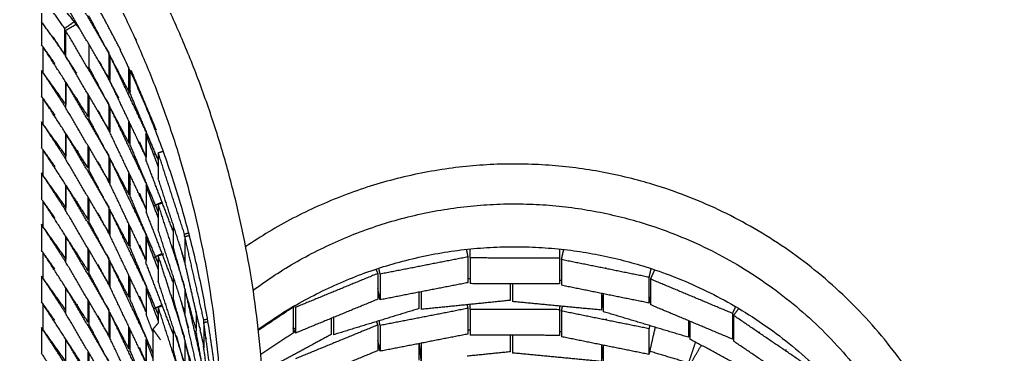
# Model space of a CAD drawing. Header units: centimetres. Extents: x 0 to 19.8, y 0 to 41.5.
# Drawn here: x 16.671 to 18.941, y 15.84 to 16.622 of the extents above; entities that cross this region are included whole.
import ezdxf

# ---------------------------------------------------------------- set-up
doc = ezdxf.new("R2010")
doc.units = ezdxf.units.CM
doc.layers.add('Make2D$Visible$Curves', color=7, linetype='Continuous', true_color=0x000000)

msp = doc.modelspace()

# ---------------------------------------------------------------- linework, layer by layer
at = {"layer": 'Make2D$Visible$Curves', "color": 18, "lineweight": -3, "true_color": 0x000000}
for points, weights in [([(17.243, 15.6341), (17.243, 16.5745), (16.6041, 17.2645)], [0.853867800566, 0.860338983745, 1]), ([(16.5307, 17.1966), (17.143, 16.5353), (17.143, 15.6341)], [1, 0.860338983745, 0.853867800566]), ([(17.1425, 15.5841), (17.1314, 16.0925), (16.9071, 16.5488)], [0.854325259048, 0.860044404178, 0.908139450039]), ([(17.0346, 15.955), (17.0338, 15.9542), (17.033, 15.9534)], [0.980202408036, 0.980477488782, 0.980753687383]), ([(16.9951, 15.9132), (16.9888, 15.9061), (16.9825, 15.8988)], [0.994793189885, 0.997356662966, 1])]:
    msp.add_rational_spline(points, weights, degree=2, dxfattribs=at)
for points in [[(16.8117, 16.6003), (16.6445, 16.8119), (16.4773, 17.0235)], [(16.8803, 16.5434), (16.8297, 16.6297), (16.779, 16.7159)], [(16.9078, 16.5492), (16.8706, 16.6196), (16.8335, 16.69)], [(16.7771, 16.6005), (16.75, 16.6384), (16.723, 16.6762)], [(16.723, 16.6762), (16.723, 16.6462), (16.723, 16.6162)], [(16.8803, 16.4834), (16.8297, 16.5697), (16.779, 16.6559)], [(16.7771, 16.5405), (16.75, 16.5784), (16.723, 16.6162)], [(16.723, 16.6161), (16.723, 16.5893), (16.723, 16.5626)], [(16.7993, 16.6164), (16.7882, 16.6084), (16.7771, 16.6005)], [(16.779, 16.5959), (16.7922, 16.6036), (16.8054, 16.6114)], [(16.8018, 16.6136), (16.8027, 16.6142), (16.8036, 16.6148)], [(16.9268, 16.4531), (16.8801, 16.5416), (16.8335, 16.63)], [(16.7771, 16.5405), (16.7771, 16.5705), (16.7771, 16.6005)], [(16.8803, 16.4234), (16.8297, 16.5097), (16.779, 16.5959)], [(16.779, 16.5959), (16.779, 16.5659), (16.779, 16.5359)], [(16.8049, 16.496), (16.7777, 16.5382), (16.7504, 16.5803)], [(16.9393, 16.5805), (16.9414, 16.577), (16.9434, 16.5734)], [(16.8317, 16.3947), (16.7774, 16.4786), (16.723, 16.5626)], [(16.726, 16.5582), (16.726, 16.5282), (16.726, 16.4982)], [(16.7543, 16.5184), (16.7402, 16.5383), (16.726, 16.5582)], [(16.8335, 16.5633), (16.8335, 16.5367), (16.8335, 16.51)], [(16.8803, 16.4834), (16.8803, 16.5134), (16.8803, 16.5434)], [(16.7792, 16.542), (16.7781, 16.5413), (16.7771, 16.5405)], [(16.8803, 16.3634), (16.8297, 16.4497), (16.779, 16.5359)], [(16.9034, 16.4375), (16.8808, 16.4804), (16.8581, 16.5233)], [(16.8821, 16.5249), (16.8812, 16.5242), (16.8804, 16.5236)], [(16.8805, 16.5348), (16.8818, 16.5355), (16.8831, 16.5362)], [(16.8819, 16.5387), (16.8819, 16.5087), (16.8819, 16.4787)], [(16.9674, 16.3579), (16.9247, 16.4483), (16.8819, 16.5387)], [(16.723, 16.5026), (16.723, 16.4726), (16.723, 16.4426)], [(16.7793, 16.4156), (16.7512, 16.4591), (16.723, 16.5026)], [(16.7801, 16.4224), (16.753, 16.4603), (16.726, 16.4982)], [(16.9268, 16.3331), (16.8801, 16.4216), (16.8335, 16.51)], [(16.9268, 16.4531), (16.9268, 16.4819), (16.9268, 16.5107)], [(16.9271, 16.5001), (16.9293, 16.5011), (16.9315, 16.5021)], [(16.9298, 16.4469), (16.9298, 16.4742), (16.9298, 16.5015)], [(16.9317, 16.5022), (16.9608, 16.433), (16.99, 16.3638)], [(16.779, 16.4759), (16.779, 16.4459), (16.779, 16.4159)], [(16.8803, 16.3034), (16.8297, 16.3897), (16.779, 16.4759)], [(16.8822, 16.4845), (16.8813, 16.484), (16.8803, 16.4834)], [(16.9658, 16.3013), (16.9238, 16.39), (16.8819, 16.4787)], [(16.9039, 16.4973), (16.903, 16.4968), (16.9022, 16.4963)], [(16.9055, 16.4898), (16.9064, 16.4903), (16.9073, 16.4907)], [(16.7508, 16.4605), (16.7516, 16.4611), (16.7525, 16.4617)], [(16.7801, 16.4237), (16.7801, 16.449), (16.7801, 16.4743)], [(16.8527, 16.4743), (16.852, 16.4738), (16.8512, 16.4733)], [(16.93, 16.4526), (16.9271, 16.4509), (16.9242, 16.4492)], [(16.93, 16.4548), (16.9284, 16.454), (16.9268, 16.4531)], [(16.8317, 16.2747), (16.7774, 16.3586), (16.723, 16.4426)], [(16.726, 16.4382), (16.726, 16.4082), (16.726, 16.3782)], [(16.7543, 16.3984), (16.7402, 16.4183), (16.726, 16.4382)], [(16.8034, 16.4391), (16.8024, 16.4384), (16.8015, 16.4377)], [(16.8039, 16.4339), (16.8056, 16.4351), (16.8074, 16.4363)], [(16.8057, 16.4315), (16.8066, 16.4321), (16.8075, 16.4326)], [(16.8317, 16.3947), (16.8317, 16.4205), (16.8317, 16.4462)], [(16.8335, 16.4432), (16.8335, 16.4166), (16.8335, 16.39)], [(16.9298, 16.4469), (16.9624, 16.3694), (16.995, 16.2919)], [(16.8803, 16.2434), (16.8297, 16.3297), (16.779, 16.4159)], [(16.8839, 16.3545), (16.8694, 16.3819), (16.855, 16.4093)], [(16.8803, 16.3634), (16.8803, 16.3934), (16.8803, 16.4234)], [(16.8806, 16.4149), (16.8818, 16.4155), (16.8831, 16.4162)], [(16.9674, 16.2379), (16.9247, 16.3283), (16.8819, 16.4187)], [(16.8819, 16.4187), (16.8819, 16.3887), (16.8819, 16.3587)], [(16.8317, 16.4022), (16.8326, 16.4009), (16.8335, 16.3997)], [(16.8339, 16.3961), (16.8328, 16.3954), (16.8317, 16.3947)], [(16.9268, 16.2131), (16.8801, 16.3016), (16.8335, 16.39)], [(16.723, 16.3826), (16.723, 16.3526), (16.723, 16.3226)], [(16.779, 16.2961), (16.751, 16.3393), (16.723, 16.3826)], [(16.779, 16.3038), (16.7525, 16.341), (16.726, 16.3782)], [(16.8819, 16.3644), (16.8811, 16.3639), (16.8803, 16.3634)], [(16.9039, 16.3773), (16.9031, 16.3768), (16.9024, 16.3764)], [(16.9268, 16.3331), (16.9268, 16.3584), (16.9268, 16.3837)], [(16.9298, 16.3269), (16.9298, 16.352), (16.9298, 16.3772)], [(16.7508, 16.3405), (16.7516, 16.3411), (16.7524, 16.3416)], [(16.8803, 16.1834), (16.8297, 16.2697), (16.779, 16.3559)], [(16.779, 16.3559), (16.779, 16.3259), (16.779, 16.2959)], [(16.7801, 16.3024), (16.7801, 16.3283), (16.7801, 16.3542)], [(16.8525, 16.3542), (16.852, 16.3538), (16.8514, 16.3534)], [(16.8576, 16.342), (16.8583, 16.3424), (16.8589, 16.3428)], [(16.9674, 16.1779), (16.9255, 16.2664), (16.8836, 16.355)], [(16.9662, 16.3542), (16.9673, 16.3546), (16.9685, 16.355)], [(16.995, 16.2787), (16.9806, 16.3164), (16.9662, 16.3542)], [(16.9662, 16.3542), (16.9662, 16.3242), (16.9662, 16.2942)], [(16.9674, 16.3), (16.9674, 16.3287), (16.9674, 16.3574)], [(16.9731, 16.3451), (16.9718, 16.3445), (16.9704, 16.344)], [(16.8317, 16.1547), (16.7774, 16.2386), (16.723, 16.3226)], [(16.7543, 16.2784), (16.7402, 16.2983), (16.726, 16.3182)], [(16.726, 16.3182), (16.726, 16.2882), (16.726, 16.2582)], [(16.8031, 16.3189), (16.8024, 16.3184), (16.8017, 16.3179)], [(16.8039, 16.3138), (16.8056, 16.315), (16.8074, 16.3163)], [(16.8317, 16.2747), (16.8317, 16.3002), (16.8317, 16.3258)], [(16.8335, 16.3232), (16.8335, 16.2966), (16.8335, 16.27)], [(16.9298, 16.3347), (16.9283, 16.3339), (16.9268, 16.3331)], [(16.9298, 16.3269), (16.9624, 16.2494), (16.995, 16.1719)], [(16.9512, 16.3359), (16.9585, 16.3186), (16.9658, 16.3013)], [(16.7781, 16.2982), (16.7786, 16.2986), (16.7792, 16.2989)], [(16.8803, 16.1234), (16.8297, 16.2097), (16.779, 16.2959)], [(16.8057, 16.3115), (16.8072, 16.3125), (16.8088, 16.3134)], [(16.8786, 16.305), (16.8784, 16.3049), (16.8781, 16.3048)], [(16.8803, 16.2434), (16.8803, 16.2734), (16.8803, 16.3034)], [(16.8804, 16.2947), (16.8818, 16.2955), (16.8831, 16.2962)], [(16.8819, 16.2987), (16.8819, 16.2687), (16.8819, 16.2387)], [(16.9674, 16.1179), (16.9247, 16.2083), (16.8819, 16.2987)], [(17.0297, 16.1278), (16.9979, 16.211), (16.9662, 16.2942)], [(16.9887, 16.3079), (16.9866, 16.307), (16.9846, 16.306)], [(16.995, 16.3104), (17.001, 16.3123), (17.0071, 16.3143)], [(17.0565, 16.12), (17.0257, 16.2152), (16.995, 16.3104)], [(16.995, 16.3104), (16.995, 16.2804), (16.995, 16.2504)], [(16.8336, 16.2759), (16.8326, 16.2753), (16.8317, 16.2747)], [(16.8839, 16.2345), (16.8693, 16.2621), (16.8548, 16.2896)], [(16.723, 16.2626), (16.7247, 16.2637), (16.7264, 16.2647)], [(16.723, 16.2626), (16.723, 16.2326), (16.723, 16.2026)], [(16.779, 16.1761), (16.751, 16.2193), (16.723, 16.2626)], [(16.779, 16.1838), (16.7525, 16.221), (16.726, 16.2582)], [(16.9268, 16.0931), (16.8801, 16.1816), (16.8335, 16.27)], [(16.9038, 16.2572), (16.9031, 16.2568), (16.9024, 16.2564)], [(16.9055, 16.2498), (16.9063, 16.2502), (16.9072, 16.2506)], [(16.9268, 16.2131), (16.9268, 16.2384), (16.9268, 16.2637)], [(16.927, 16.26), (16.9278, 16.2604), (16.9287, 16.2608)], [(16.9298, 16.2069), (16.9298, 16.2323), (16.9298, 16.2576)], [(17.0562, 16.0607), (17.0256, 16.1555), (16.995, 16.2504)], [(16.8803, 16.0634), (16.8297, 16.1497), (16.779, 16.2359)], [(16.779, 16.2359), (16.779, 16.2059), (16.779, 16.1759)], [(16.7801, 16.1824), (16.7801, 16.2083), (16.7801, 16.2342)], [(16.882, 16.2444), (16.8812, 16.2439), (16.8803, 16.2434)], [(16.9654, 16.0621), (16.9237, 16.1504), (16.8819, 16.2387)], [(16.9268, 16.2418), (16.9283, 16.2392), (16.9298, 16.2367)], [(16.9657, 16.2336), (16.9662, 16.2327), (16.9667, 16.2318)], [(16.9678, 16.2347), (16.967, 16.2343), (16.9662, 16.2339)], [(16.9672, 16.2319), (16.9685, 16.2324), (16.9697, 16.2329)], [(16.9672, 16.2319), (16.9672, 16.2019), (16.9672, 16.1719)], [(16.9672, 16.2309), (16.9673, 16.2307), (16.9674, 16.2305)], [(16.9674, 16.2319), (16.9674, 16.2349), (16.9674, 16.2379)], [(16.995, 16.1592), (16.9813, 16.1952), (16.9675, 16.2311)], [(16.8317, 16.0347), (16.7774, 16.1186), (16.723, 16.2026)], [(16.8317, 16.1547), (16.8317, 16.1805), (16.8317, 16.2062)], [(16.8335, 16.2032), (16.8335, 16.1766), (16.8335, 16.15)], [(16.93, 16.2148), (16.9284, 16.214), (16.9268, 16.2131)], [(16.9298, 16.2069), (16.9624, 16.1294), (16.995, 16.0519)], [(16.9512, 16.2159), (16.9583, 16.199), (16.9654, 16.1821)], [(16.9728, 16.225), (16.9716, 16.2245), (16.9703, 16.2239)], [(16.7543, 16.1584), (16.7402, 16.1783), (16.726, 16.1982)], [(16.726, 16.1982), (16.726, 16.1682), (16.726, 16.1382)], [(16.8035, 16.1992), (16.8027, 16.1986), (16.8019, 16.198)], [(16.8037, 16.1948), (16.8053, 16.1959), (16.8069, 16.1969)], [(16.8041, 16.1939), (16.8055, 16.195), (16.8069, 16.196)], [(16.8057, 16.1915), (16.8065, 16.192), (16.8074, 16.1925)], [(16.8803, 16.1234), (16.8803, 16.1534), (16.8803, 16.1834)], [(17.0041, 16.1952), (16.9945, 16.1907), (16.985, 16.1862)], [(16.995, 16.1904), (17, 16.192), (17.005, 16.1936)], [(17.0565, 16), (17.0257, 16.0952), (16.995, 16.1904)], [(16.995, 16.1904), (16.995, 16.1604), (16.995, 16.1304)], [(17.0118, 16.1989), (17.0114, 16.1987), (17.011, 16.1985)], [(16.7779, 16.1781), (16.7783, 16.1784), (16.7787, 16.1787)], [(16.8803, 16.0034), (16.8297, 16.0897), (16.779, 16.1759)], [(16.8317, 16.1587), (16.8326, 16.1572), (16.8336, 16.1558)], [(16.832, 16.1618), (16.8327, 16.1608), (16.8335, 16.1597)], [(16.8839, 16.1145), (16.8693, 16.1421), (16.8548, 16.1696)], [(16.9674, 15.9979), (16.9247, 16.0883), (16.8819, 16.1787)], [(16.8819, 16.1787), (16.8819, 16.1487), (16.8819, 16.1187)], [(16.9484, 16.1634), (16.9475, 16.1629), (16.9466, 16.1624)], [(17.0297, 16.0083), (16.9984, 16.0901), (16.9672, 16.1719)], [(16.723, 16.1426), (16.7246, 16.1436), (16.7261, 16.1446)], [(16.723, 16.1426), (16.723, 16.1126), (16.723, 16.0826)], [(16.7788, 16.0563), (16.7509, 16.0995), (16.723, 16.1426)], [(16.779, 16.0638), (16.7525, 16.101), (16.726, 16.1382)], [(16.8337, 16.156), (16.8327, 16.1553), (16.8317, 16.1547)], [(16.9268, 15.9731), (16.8801, 16.0616), (16.8335, 16.15)], [(16.9036, 16.1371), (16.9029, 16.1367), (16.9022, 16.1363)], [(16.9268, 16.0931), (16.9268, 16.1186), (16.9268, 16.144)], [(16.9269, 16.1399), (16.9277, 16.1403), (16.9285, 16.1407)], [(16.9298, 16.0869), (16.9298, 16.1122), (16.9298, 16.1375)], [(16.9519, 16.1518), (16.9524, 16.152), (16.953, 16.1523)], [(17.0297, 16.143), (17.0297, 16.1179), (17.0297, 16.0928)], [(16.779, 16.1159), (16.779, 16.0859), (16.779, 16.0559)], [(16.8803, 15.9434), (16.8297, 16.0297), (16.779, 16.1159)], [(16.7801, 16.0624), (16.7801, 16.0883), (16.7801, 16.1142)], [(16.8526, 16.1143), (16.8519, 16.1137), (16.8511, 16.1132)], [(16.8821, 16.1274), (16.8804, 16.1262), (16.8787, 16.1251)], [(16.8822, 16.1246), (16.8813, 16.124), (16.8803, 16.1234)], [(16.9674, 15.9379), (16.9254, 16.0267), (16.8834, 16.1155)], [(16.9055, 16.1298), (16.9065, 16.1303), (16.9075, 16.1308)], [(16.9662, 16.1142), (16.9673, 16.1146), (16.9685, 16.115)], [(16.995, 16.0387), (16.9806, 16.0764), (16.9662, 16.1142)], [(16.9662, 16.1142), (16.9662, 16.0842), (16.9662, 16.0542)], [(16.9674, 16.0579), (16.9674, 16.0879), (16.9674, 16.1179)], [(17.0565, 15.94), (17.0257, 16.0352), (16.995, 16.1304)], [(17.0665, 16.1233), (17.0615, 16.1217), (17.0565, 16.12)], [(17.0565, 16.1151), (17.0565, 16.1175), (17.0565, 16.12)], [(17.057, 16.1151), (17.0626, 16.1163), (17.0682, 16.1176)], [(17.1013, 15.92), (17.0791, 16.0175), (17.057, 16.1151)], [(17.057, 16.1151), (17.057, 16.0851), (17.057, 16.0551)], [(16.8551, 16.1098), (16.8544, 16.1094), (16.8537, 16.1089)], [(16.9298, 16.0947), (16.9283, 16.0939), (16.9268, 16.0931)], [(16.9512, 16.0959), (16.9586, 16.0784), (16.9659, 16.0608)], [(16.9729, 16.105), (16.9716, 16.1045), (16.9704, 16.104)], [(17.0825, 15.9009), (17.0561, 15.9969), (17.0297, 16.0928)], [(17.0566, 16.055), (17.0508, 16.076), (17.045, 16.097)], [(16.8317, 15.9147), (16.7774, 15.9986), (16.723, 16.0826)], [(16.7256, 16.0788), (16.7256, 16.0488), (16.7256, 16.0188)], [(16.7539, 16.0391), (16.7397, 16.0589), (16.7256, 16.0788)], [(16.8033, 16.079), (16.8025, 16.0784), (16.8016, 16.0779)], [(16.8038, 16.0746), (16.8053, 16.0758), (16.8069, 16.0769)], [(16.8057, 16.0715), (16.8065, 16.072), (16.8073, 16.0725)], [(16.8317, 16.0347), (16.8317, 16.0605), (16.8317, 16.0862)], [(16.8335, 16.0832), (16.8335, 16.0566), (16.8335, 16.03)], [(16.9298, 16.0869), (16.9624, 16.0094), (16.995, 15.9319)], [(17.0041, 16.0752), (16.9944, 16.0706), (16.9847, 16.066)], [(16.995, 16.0704), (17.0013, 16.0724), (17.0077, 16.0745)], [(17.048, 15.9062), (17.0215, 15.9883), (16.995, 16.0704)], [(16.995, 16.0704), (16.995, 16.0404), (16.995, 16.0104)], [(17.0314, 16.0881), (17.0301, 16.0875), (17.0288, 16.0869)], [(17.0305, 16.0818), (17.0317, 16.0822), (17.033, 16.0826)], [(17.7171, 16.0673), (17.6148, 16.0473), (17.5124, 16.0273)], [(17.7134, 16.0851), (17.7153, 16.0762), (17.7171, 16.0673)], [(17.7171, 16.0673), (17.7171, 16.0373), (17.7171, 16.0073)], [(17.7222, 16.065), (17.7223, 16.0755), (17.7224, 16.086)], [(17.9311, 16.0858), (17.931, 16.0751), (17.9309, 16.0643)], [(17.9354, 16.0611), (17.938, 16.0729), (17.9407, 16.0847)], [(16.8803, 15.8834), (16.8297, 15.9697), (16.779, 16.0559)], [(16.8839, 15.9945), (16.8692, 16.0223), (16.8546, 16.05)], [(16.8803, 16.0034), (16.8803, 16.0334), (16.8803, 16.0634)], [(16.8807, 16.0549), (16.8819, 16.0556), (16.8831, 16.0562)], [(16.8819, 16.0587), (16.8819, 16.0287), (16.8819, 15.9987)], [(16.9674, 15.8779), (16.9247, 15.9683), (16.8819, 16.0587)], [(17.0297, 15.8878), (16.9979, 15.971), (16.9662, 16.0542)], [(17.0425, 16.0466), (17.0421, 16.0464), (17.0416, 16.0462)], [(17.0573, 16.0603), (17.0569, 16.0602), (17.0565, 16.06)], [(17.0917, 15.9022), (17.0743, 15.9786), (17.057, 16.0551)], [(17.9309, 16.0643), (17.8266, 16.0647), (17.7222, 16.065)], [(17.7222, 16.065), (17.7222, 16.035), (17.7222, 16.005)], [(17.9309, 16.0643), (17.9309, 16.0343), (17.9309, 16.0043)], [(18.1394, 16.0198), (18.0374, 16.0404), (17.9354, 16.0611)], [(17.9354, 16.0611), (17.9354, 16.0311), (17.9354, 16.0011)], [(16.723, 16.0226), (16.723, 15.9926), (16.723, 15.9626)], [(16.7791, 15.936), (16.751, 15.9793), (16.723, 16.0226)], [(16.8317, 16.0423), (16.8326, 16.041), (16.8335, 16.0398)], [(16.8339, 16.0361), (16.8328, 16.0354), (16.8317, 16.0347)], [(16.9268, 15.8531), (16.8801, 15.9416), (16.8335, 16.03)], [(16.9268, 15.9731), (16.9268, 15.9984), (16.9268, 16.0237)], [(17.0297, 16.023), (17.0297, 15.9979), (17.0297, 15.9728)], [(17.507, 16.0286), (17.4109, 15.9891), (17.3149, 15.9496)], [(17.5024, 16.0388), (17.5047, 16.0337), (17.507, 16.0286)], [(17.507, 16.0286), (17.507, 15.9986), (17.507, 15.9686)], [(17.5124, 16.0273), (17.511, 16.0342), (17.5095, 16.0411)], [(17.5124, 16.0273), (17.5124, 15.9973), (17.5124, 15.9673)], [(18.0393, 16.0429), (18.0391, 16.0416), (18.039, 16.0403)], [(18.144, 16.0403), (18.1417, 16.0301), (18.1394, 16.0198)], [(18.1431, 16.0157), (18.1481, 16.0266), (18.1531, 16.0374)], [(16.779, 15.9439), (16.7523, 15.9814), (16.7256, 16.0188)], [(16.879, 16.0053), (16.8787, 16.0051), (16.8785, 16.005)], [(16.8823, 16.0046), (16.8813, 16.004), (16.8803, 16.0034)], [(16.902, 16.0202), (16.9015, 16.0199), (16.9009, 16.0195)], [(16.9036, 16.0171), (16.903, 16.0167), (16.9023, 16.0163)], [(16.9055, 16.0098), (16.9063, 16.0102), (16.907, 16.0106)], [(16.9269, 16.02), (16.9276, 16.0203), (16.9283, 16.0206)], [(16.9298, 15.9669), (16.9298, 15.9922), (16.9298, 16.0176)], [(17.0565, 15.82), (17.0257, 15.9152), (16.995, 16.0104)], [(17.0565, 15.9951), (17.0565, 15.9975), (17.0565, 16)], [(17.7171, 16.0073), (17.6148, 15.9873), (17.5124, 15.9673)], [(17.7223, 16.0165), (17.7197, 16.0162), (17.7171, 16.0159)], [(17.9309, 16.0043), (17.8266, 16.0047), (17.7222, 16.005)], [(17.8055, 16.0054), (17.8056, 16.0051), (17.8056, 16.0048)], [(17.8161, 16.0049), (17.8161, 15.9854), (17.8161, 15.966)], [(17.8209, 16.0047), (17.8209, 15.9839), (17.8209, 15.9632)], [(17.9355, 16.0123), (17.9332, 16.0125), (17.9309, 16.0127)], [(18.1394, 15.9598), (18.0374, 15.9804), (17.9354, 16.0011)], [(18.1394, 16.0198), (18.1394, 15.9898), (18.1394, 15.9598)], [(18.334, 15.9356), (18.2385, 15.9757), (18.1431, 16.0157)], [(18.1431, 16.0157), (18.1431, 15.9857), (18.1431, 15.9557)], [(16.7508, 15.9805), (16.7516, 15.9811), (16.7525, 15.9817)], [(16.8803, 15.8234), (16.8297, 15.9097), (16.779, 15.9959)], [(16.779, 15.9959), (16.779, 15.9659), (16.779, 15.9359)], [(16.7796, 15.9442), (16.7796, 15.9696), (16.7796, 15.995)], [(16.8523, 15.995), (16.8516, 15.9944), (16.8508, 15.9939)], [(16.8549, 15.9897), (16.8544, 15.9894), (16.8539, 15.989)], [(16.8579, 15.9822), (16.8583, 15.9824), (16.8587, 15.9827)], [(16.9661, 15.8207), (16.9245, 15.9086), (16.8829, 15.9966)], [(16.9463, 15.9834), (16.9462, 15.9833), (16.9461, 15.9833)], [(16.9512, 15.9759), (16.9583, 15.959), (16.9654, 15.9421)], [(16.9672, 15.9919), (16.9685, 15.9924), (16.9697, 15.9929)], [(16.995, 15.9192), (16.9811, 15.9556), (16.9672, 15.9919)], [(16.9672, 15.9919), (16.9672, 15.9619), (16.9672, 15.9319)], [(16.9674, 15.9919), (16.9674, 15.9949), (16.9674, 15.9979)], [(16.9728, 15.985), (16.9718, 15.9845), (16.9707, 15.9841)], [(17.057, 15.9923), (17.057, 15.9637), (17.057, 15.9351)], [(17.0966, 15.8207), (17.0771, 15.9065), (17.0576, 15.9923)], [(17.5124, 15.9673), (17.5097, 15.9804), (17.507, 15.9935)], [(17.5104, 15.9783), (17.5087, 15.9778), (17.507, 15.9772)], [(17.6031, 15.985), (17.6031, 15.9659), (17.6031, 15.9467)], [(17.6084, 15.9861), (17.6084, 15.9655), (17.6084, 15.9449)], [(18.0285, 15.9822), (18.0285, 15.9628), (18.0285, 15.9434)], [(18.0327, 15.9819), (18.0306, 15.9627), (18.0285, 15.9434)], [(18.0326, 15.9814), (18.0326, 15.9606), (18.0326, 15.9397)], [(18.1431, 15.9762), (18.1413, 15.968), (18.1394, 15.9598)], [(16.8317, 15.7947), (16.7774, 15.8786), (16.723, 15.9626)], [(16.7256, 15.9588), (16.7256, 15.9288), (16.7256, 15.8988)], [(16.7539, 15.9191), (16.7397, 15.9389), (16.7256, 15.9588)], [(16.8029, 15.9597), (16.8021, 15.9591), (16.8013, 15.9585)], [(16.8035, 15.9545), (16.8052, 15.9557), (16.8069, 15.9569)], [(16.8316, 15.9668), (16.8317, 15.9668), (16.8318, 15.9669)], [(16.8317, 15.9147), (16.8317, 15.9409), (16.8317, 15.9671)], [(16.8335, 15.9632), (16.8335, 15.9366), (16.8335, 15.91)], [(16.93, 15.9748), (16.9284, 15.974), (16.9268, 15.9731)], [(16.9298, 15.9669), (16.9561, 15.9042), (16.9825, 15.8415)], [(17.0041, 15.9552), (16.9945, 15.9507), (16.985, 15.9462)], [(16.995, 15.9504), (16.9998, 15.9519), (17.0046, 15.9535)], [(17.0115, 15.9587), (17.0112, 15.9586), (17.011, 15.9585)], [(17.0114, 15.9587), (17.0118, 15.9579), (17.0121, 15.9572)], [(17.0312, 15.968), (17.0298, 15.9674), (17.0285, 15.9668)], [(17.0824, 15.7815), (17.056, 15.8771), (17.0297, 15.9728)], [(17.066, 15.9009), (17.057, 15.9335), (17.048, 15.9661)], [(17.3149, 15.9496), (17.314, 15.9515), (17.3131, 15.9535)], [(17.507, 15.9686), (17.4109, 15.9291), (17.3149, 15.8896)], [(17.8161, 15.966), (17.7122, 15.9555), (17.6084, 15.9449)], [(17.7154, 15.9558), (17.7162, 15.9515), (17.7171, 15.9473)], [(17.7222, 15.945), (17.7222, 15.9507), (17.7223, 15.9565)], [(18.0285, 15.9434), (17.9247, 15.9533), (17.8209, 15.9632)], [(18.1431, 15.9665), (18.1413, 15.967), (18.1395, 15.9676)], [(18.334, 15.8756), (18.2385, 15.9157), (18.1431, 15.9557)], [(16.7786, 15.9367), (16.779, 15.937), (16.7794, 15.9373)], [(16.8803, 15.7634), (16.8297, 15.8497), (16.779, 15.9359)], [(16.8057, 15.9515), (16.8065, 15.952), (16.8074, 15.9526)], [(16.8803, 15.8834), (16.8803, 15.9134), (16.8803, 15.9434)], [(16.8805, 15.9348), (16.8818, 15.9355), (16.8832, 15.9362)], [(16.8819, 15.9387), (16.8819, 15.9087), (16.8819, 15.8787)], [(16.9674, 15.7579), (16.9248, 15.8479), (16.8822, 15.938)], [(16.9825, 15.8919), (16.9749, 15.9119), (16.9672, 15.9319)], [(17.0565, 15.76), (17.0257, 15.8552), (16.995, 15.9504)], [(16.995, 15.9504), (16.995, 15.9317), (16.995, 15.913)], [(17.1013, 15.74), (17.0791, 15.8375), (17.057, 15.9351)], [(17.0719, 15.9297), (17.0732, 15.9302), (17.0745, 15.9308)], [(17.0831, 15.9401), (17.0831, 15.9175), (17.0831, 15.895)], [(17.0835, 15.9346), (17.084, 15.9348), (17.0846, 15.935)], [(17.3093, 15.9498), (17.2692, 15.923), (17.2291, 15.8962)], [(17.3085, 15.9508), (17.3089, 15.9503), (17.3093, 15.9498)], [(17.3093, 15.9498), (17.3093, 15.9198), (17.3093, 15.8898)], [(17.3149, 15.9496), (17.3149, 15.9196), (17.3149, 15.8896)], [(17.6031, 15.9467), (17.5036, 15.9162), (17.4041, 15.8857)], [(17.7171, 15.9473), (17.6148, 15.9273), (17.5124, 15.9073)], [(17.7171, 15.9473), (17.7171, 15.9173), (17.7171, 15.8873)], [(17.9309, 15.9443), (17.8266, 15.9447), (17.7222, 15.945)], [(17.7222, 15.945), (17.7222, 15.915), (17.7222, 15.885)], [(17.931, 15.9521), (17.9309, 15.9482), (17.9309, 15.9443)], [(17.9309, 15.9443), (17.9309, 15.9143), (17.9309, 15.8843)], [(17.9354, 15.9411), (17.9366, 15.9467), (17.9379, 15.9523)], [(18.1394, 15.8998), (18.0374, 15.9204), (17.9354, 15.9411)], [(17.9354, 15.9411), (17.9354, 15.9111), (17.9354, 15.8811)], [(18.2315, 15.8799), (18.1321, 15.9098), (18.0326, 15.9397)], [(18.3414, 15.9517), (18.3377, 15.9436), (18.334, 15.9356)], [(18.334, 15.9356), (18.334, 15.9056), (18.334, 15.8756)], [(18.3367, 15.9309), (18.3429, 15.9391), (18.349, 15.9474)], [(18.5064, 15.8151), (18.4216, 15.873), (18.3367, 15.9309)], [(18.3367, 15.9309), (18.3367, 15.9009), (18.3367, 15.8709)], [(16.8317, 15.9223), (16.8326, 15.921), (16.8335, 15.9198)], [(16.8338, 15.9161), (16.8328, 15.9154), (16.8317, 15.9147)], [(16.9268, 15.7331), (16.8801, 15.8216), (16.8335, 15.91)], [(16.8839, 15.8745), (16.8693, 15.9021), (16.8548, 15.9296)], [(17.0422, 15.9291), (17.0417, 15.9289), (17.0412, 15.9287)], [(17.1105, 15.9221), (17.1059, 15.9211), (17.1013, 15.92)], [(17.1013, 15.915), (17.1013, 15.9175), (17.1013, 15.92)], [(17.1013, 15.915), (17.1063, 15.9157), (17.1113, 15.9164)], [(17.1281, 15.7168), (17.1147, 15.8159), (17.1013, 15.915)], [(17.1013, 15.915), (17.1013, 15.885), (17.1013, 15.855)], [(17.2287, 15.8976), (17.2392, 15.9046), (17.2498, 15.9117)], [(17.2498, 15.9117), (17.2502, 15.9111), (17.2506, 15.9105)], [(17.507, 15.9086), (17.4109, 15.8691), (17.3149, 15.8296)], [(17.3985, 15.924), (17.3985, 15.9052), (17.3985, 15.8864)], [(17.4041, 15.9262), (17.4041, 15.906), (17.4041, 15.8857)], [(17.5036, 15.9162), (17.5053, 15.9124), (17.507, 15.9086)], [(17.507, 15.9086), (17.507, 15.8786), (17.507, 15.8486)], [(17.5124, 15.9073), (17.5113, 15.9127), (17.5102, 15.9182)], [(18.0393, 15.9229), (18.0391, 15.9216), (18.039, 15.9203)], [(18.2315, 15.9186), (18.2315, 15.8993), (18.2315, 15.8799)], [(18.2348, 15.9172), (18.2348, 15.8964), (18.2348, 15.8755)], [(16.723, 15.9026), (16.723, 15.8726), (16.723, 15.8426)], [(16.8073, 15.7724), (16.7652, 15.8375), (16.723, 15.9026)], [(16.779, 15.8239), (16.7523, 15.8614), (16.7256, 15.8988)], [(16.8052, 15.8912), (16.8054, 15.8914), (16.8057, 15.8915)], [(16.9038, 15.8972), (16.9031, 15.8968), (16.9024, 15.8964)], [(16.9055, 15.8898), (16.9063, 15.8902), (16.9072, 15.8907)], [(16.9268, 15.8531), (16.9268, 15.8784), (16.9268, 15.9038)], [(16.9298, 15.8469), (16.9298, 15.8722), (16.9298, 15.8975)], [(16.9825, 15.8988), (16.9914, 15.8864), (17.0003, 15.8739)], [(16.9825, 15.8988), (16.9825, 15.8488), (16.9825, 15.7988)], [(17.0297, 15.903), (17.0297, 15.8779), (17.0297, 15.8528)], [(17.0301, 15.8985), (17.0306, 15.8988), (17.0312, 15.899)], [(17.0565, 15.88), (17.0523, 15.8928), (17.0482, 15.9056)], [(17.0846, 15.8891), (17.083, 15.8886), (17.0814, 15.8881)], [(17.0831, 15.9001), (17.083, 15.9), (17.0828, 15.9)], [(17.1188, 15.6982), (17.1009, 15.7966), (17.0831, 15.895)], [(17.0921, 15.9025), (17.0919, 15.9025), (17.0917, 15.9024)], [(17.0936, 15.8969), (17.0931, 15.8997), (17.0926, 15.9025)], [(17.1013, 15.86), (17.0971, 15.8784), (17.0929, 15.8967)], [(17.3093, 15.8898), (17.2719, 15.8648), (17.2345, 15.8397)], [(17.3985, 15.8864), (17.3179, 15.8428), (17.2374, 15.7993)], [(17.3149, 15.8896), (17.3121, 15.8959), (17.3093, 15.9022)], [(17.3151, 15.9013), (17.3122, 15.8997), (17.3093, 15.8982)], [(17.5124, 15.9073), (17.5124, 15.8773), (17.5124, 15.8473)], [(17.7171, 15.8873), (17.6148, 15.8673), (17.5124, 15.8473)], [(17.7226, 15.8965), (17.7198, 15.8962), (17.7171, 15.8959)], [(17.9309, 15.8843), (17.8266, 15.8847), (17.7222, 15.885)], [(17.9355, 15.8923), (17.9332, 15.8925), (17.9309, 15.8927)], [(18.1411, 15.9071), (18.1403, 15.9035), (18.1394, 15.8998)], [(18.1537, 15.9033), (18.1466, 15.8716), (18.1394, 15.8398)], [(18.1394, 15.8998), (18.1394, 15.8698), (18.1394, 15.8398)], [(18.2348, 15.8897), (18.2332, 15.8848), (18.2315, 15.8799)], [(18.396, 15.8905), (18.3967, 15.8915), (18.3975, 15.8924)], [(16.8803, 15.7034), (16.8297, 15.7897), (16.779, 15.8759)], [(16.779, 15.8759), (16.779, 15.8459), (16.779, 15.8159)], [(16.8521, 15.8748), (16.8516, 15.8744), (16.851, 15.874)], [(16.8819, 15.8844), (16.8811, 15.8839), (16.8803, 15.8834)], [(16.9661, 15.7006), (16.9245, 15.7886), (16.8829, 15.8766)], [(16.9662, 15.8742), (16.9673, 15.8746), (16.9684, 15.875)], [(16.9825, 15.8313), (16.9743, 15.8527), (16.9662, 15.8742)], [(16.9662, 15.8742), (16.9662, 15.8442), (16.9662, 15.8142)], [(16.9674, 15.8179), (16.9674, 15.8479), (16.9674, 15.8779)], [(16.9727, 15.8649), (16.9715, 15.8645), (16.9704, 15.864)], [(17.0478, 15.8469), (17.0426, 15.8657), (17.0375, 15.8844)], [(17.0565, 15.8756), (17.0565, 15.8778), (17.0565, 15.88)], [(17.057, 15.8741), (17.057, 15.8446), (17.057, 15.8151)], [(17.1013, 15.68), (17.0792, 15.7771), (17.0571, 15.8742)], [(17.0831, 15.881), (17.0843, 15.8813), (17.0855, 15.8815)], [(17.0871, 15.8629), (17.0879, 15.8635), (17.0888, 15.864)], [(17.1076, 15.8766), (17.1069, 15.8775), (17.1063, 15.8784)], [(17.1069, 15.8762), (17.1073, 15.8764), (17.1077, 15.8767)], [(17.3718, 15.872), (17.372, 15.8717), (17.3721, 15.8714)], [(17.5124, 15.8473), (17.5097, 15.8604), (17.507, 15.8735)], [(17.6031, 15.865), (17.6031, 15.8459), (17.6031, 15.8267)], [(17.6084, 15.8249), (17.6063, 15.8451), (17.6041, 15.8652)], [(17.6084, 15.8661), (17.6084, 15.8455), (17.6084, 15.8249)], [(17.8161, 15.8847), (17.8161, 15.8653), (17.8161, 15.846)], [(17.8209, 15.8848), (17.8209, 15.864), (17.8209, 15.8432)], [(18.1394, 15.8398), (18.0374, 15.8604), (17.9354, 15.8811)], [(18.0285, 15.8622), (18.0285, 15.8428), (18.0285, 15.8234)], [(18.2477, 15.8686), (18.2396, 15.8442), (18.2315, 15.8199)], [(18.4167, 15.7781), (18.3257, 15.8268), (18.2348, 15.8755)], [(18.3364, 15.8808), (18.3352, 15.8782), (18.334, 15.8756)], [(18.334, 15.8772), (18.3354, 15.8764), (18.3368, 15.8757)], [(18.5064, 15.7551), (18.4216, 15.813), (18.3367, 15.8709)], [(16.8317, 15.6747), (16.7774, 15.7586), (16.723, 15.8426)], [(16.7508, 15.8605), (16.7515, 15.861), (16.7523, 15.8615)], [(16.8317, 15.7947), (16.8317, 15.8205), (16.8317, 15.8462)], [(16.8335, 15.8433), (16.8335, 15.8167), (16.8335, 15.79)], [(16.9298, 15.8547), (16.9283, 15.8539), (16.9268, 15.8531)], [(16.9298, 15.8469), (16.9624, 15.7694), (16.995, 15.6919)], [(16.9512, 15.8559), (16.9587, 15.8381), (16.9662, 15.8203)], [(17.0314, 15.8481), (17.0301, 15.8475), (17.0287, 15.8469)], [(17.0828, 15.66), (17.0562, 15.7564), (17.0297, 15.8528)], [(17.0305, 15.8418), (17.0315, 15.8422), (17.0325, 15.8425)], [(17.0659, 15.7811), (17.057, 15.8136), (17.048, 15.8461)], [(17.0626, 15.8522), (17.0629, 15.8523), (17.0631, 15.8524)], [(17.1012, 15.855), (17.1008, 15.8574), (17.1004, 15.8599)], [(17.1235, 15.6906), (17.1124, 15.7728), (17.1013, 15.855)], [(17.507, 15.8486), (17.4109, 15.8091), (17.3149, 15.7696)], [(17.5106, 15.8584), (17.5089, 15.8578), (17.5071, 15.8573)], [(17.8161, 15.846), (17.7658, 15.8409), (17.7155, 15.8358)], [(18.0285, 15.8234), (17.9247, 15.8333), (17.8209, 15.8432)], [(18.0326, 15.8614), (18.0306, 15.8424), (18.0285, 15.8234)], [(18.0326, 15.8612), (18.0326, 15.8405), (18.0326, 15.8197)], [(18.2315, 15.8199), (18.1856, 15.8337), (18.1397, 15.8475)], [(18.2348, 15.8155), (18.2482, 15.8384), (18.2617, 15.8614)], [(18.459, 15.8504), (18.4584, 15.8494), (18.4578, 15.8484)]]:
    msp.add_open_spline(points, degree=2, dxfattribs=at)
for points, weights, knots in [([(18.9403, 15.1694), (18.9403, 15.184), (18.9399, 15.1985), (18.92, 15.9618), (18.2011, 16.219), (17.6678, 16.4098), (17.1993, 16.0917)], [0.992137350088, 0.995976141069, 1, 0.825021666223, 1, 0.864071957732, 0.939329292259], [-0.566626, -0.566626, -0.566626, -0.535834, -0.535834, 0.80315, 0.80315, 1.84331, 1.84331, 1.84331]), ([(17.2166, 15.9899), (17.6532, 16.314), (18.1659, 16.1329), (18.8388, 15.8951), (18.8473, 15.1815), (18.8473, 15.1755), (18.8473, 15.1694)], [0.941506293451, 0.856573638651, 1, 0.819835262239, 1, 0.998141321531, 0.996320993359], [2.515272, 2.515272, 2.515272, 3.597399, 3.597399, 4.956711, 4.956711, 4.970734, 4.970734, 4.970734]), ([(17.2288, 15.8989), (17.6624, 16.2108), (18.1659, 16.0329), (18.8126, 15.8044), (18.8461, 15.1194)], [0.938958815068, 0.858769819386, 1, 0.825641357276, 0.988762031209], [2.531842, 2.531842, 2.531842, 3.597399, 3.597399, 4.912905, 4.912905, 4.912905])]:
    msp.add_rational_spline(points, weights, degree=2, knots=knots, dxfattribs=at)

doc.saveas('drawing.dxf')
